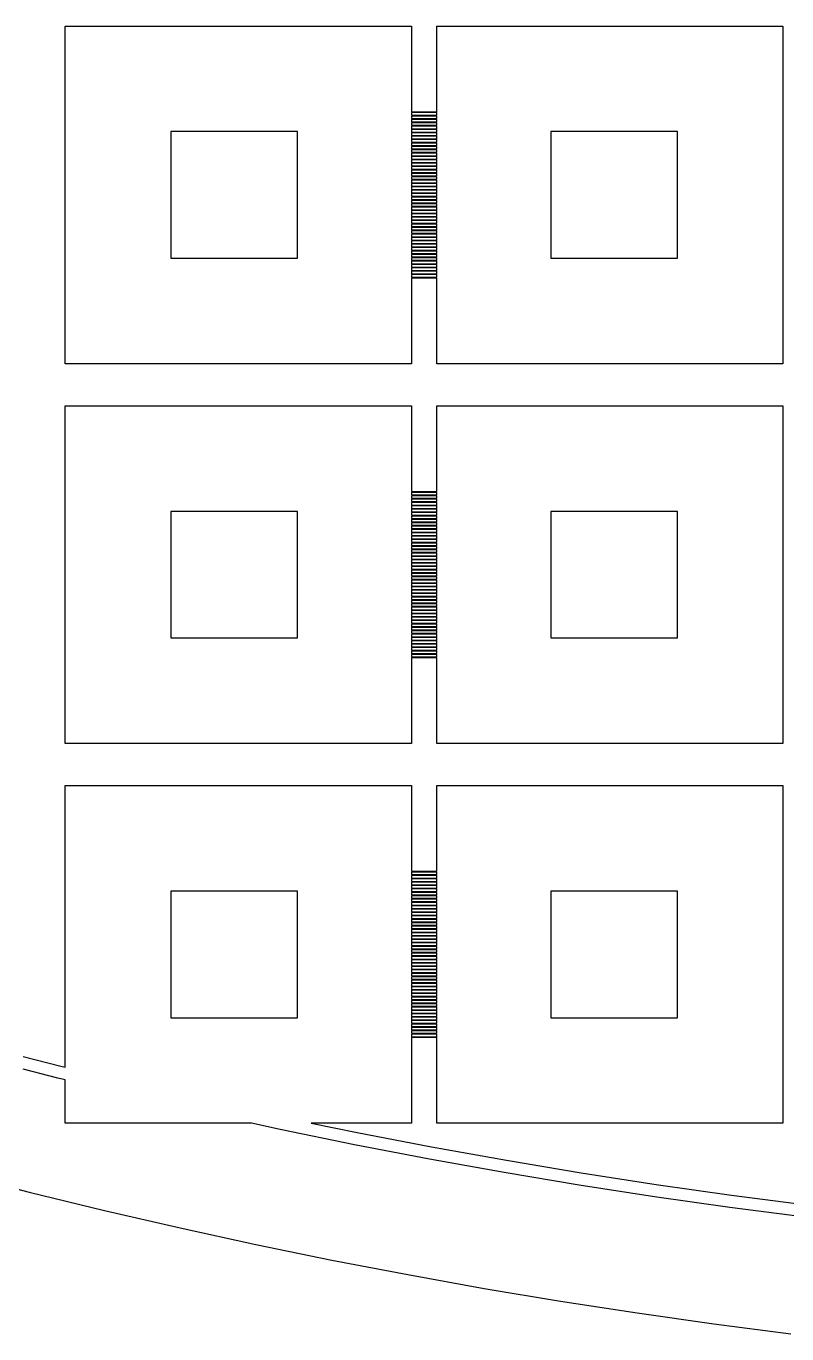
# Model space of a CAD drawing. Extents: x 40 to 187, y -3 to 150.
# Drawn here: x 91.82 to 101.03, y -2.3 to 13.55 of the extents above; entities that cross this region are included whole.
import ezdxf

# ---------------------------------------------------------------- set-up
doc = ezdxf.new("R2010")
doc.units = 0

msp = doc.modelspace()

# ---------------------------------------------------------------- linework, layer by layer
for p, q in [((92.2896, 9.459), (92.2896, 13.5494)), ((92.2896, 13.5494), (96.4823, 13.5494)), ((96.4823, 13.5494), (96.4823, 12.5115)), ((96.7891, 12.5115), (96.7891, 13.5494)), ((96.7891, 13.5494), (100.982, 13.5494)), ((100.982, 13.5494), (100.982, 9.459)), ((96.4823, 12.5115), (96.7891, 12.5115)), ((96.7891, 12.5013), (96.4823, 12.5013)), ((96.4823, 12.5013), (96.4823, 12.4706)), ((96.4823, 12.4706), (96.7891, 12.4706)), ((96.7891, 12.4604), (96.4823, 12.4604)), ((96.4823, 12.4604), (96.4823, 12.4297)), ((96.4823, 12.4297), (96.7891, 12.4297)), ((96.7891, 12.4195), (96.4823, 12.4195)), ((96.4823, 12.4195), (96.4823, 12.3888)), ((96.4823, 12.3888), (96.7891, 12.3888)), ((96.7891, 12.3786), (96.4823, 12.3786)), ((96.4823, 12.3786), (96.4823, 12.3479)), ((96.7891, 12.4706), (96.7891, 12.5013)), ((96.7891, 12.4297), (96.7891, 12.4604)), ((96.7891, 12.3888), (96.7891, 12.4195)), ((96.7891, 12.3479), (96.7891, 12.3786)), ((95.1018, 12.2712), (93.5679, 12.2712)), ((93.5679, 12.2712), (93.5679, 10.7373)), ((95.1018, 10.7373), (95.1018, 12.2712)), ((96.4823, 12.3479), (96.7891, 12.3479)), ((96.7891, 12.3376), (96.4823, 12.3376)), ((96.4823, 12.3376), (96.4823, 12.307)), ((96.4823, 12.307), (96.7891, 12.307)), ((96.7891, 12.2968), (96.4823, 12.2968)), ((96.4823, 12.2968), (96.4823, 12.2661)), ((96.4823, 12.2661), (96.7891, 12.2661)), ((96.7891, 12.2558), (96.4823, 12.2558)), ((96.4823, 12.2558), (96.4823, 12.2252)), ((96.4823, 12.2252), (96.7891, 12.2252)), ((96.7891, 12.2149), (96.4823, 12.2149)), ((96.4823, 12.2149), (96.4823, 12.1843)), ((96.7891, 12.307), (96.7891, 12.3376)), ((96.7891, 12.2661), (96.7891, 12.2968)), ((96.7891, 12.2252), (96.7891, 12.2558)), ((96.7891, 12.1843), (96.7891, 12.2149)), ((99.7035, 12.2712), (98.1696, 12.2712)), ((98.1696, 12.2712), (98.1696, 10.7373)), ((99.7035, 10.7373), (99.7035, 12.2712)), ((96.4823, 12.1843), (96.7891, 12.1843)), ((96.7891, 12.174), (96.4823, 12.174)), ((96.4823, 12.174), (96.4823, 12.1434)), ((96.4823, 12.1434), (96.7891, 12.1434)), ((96.7891, 12.1331), (96.4823, 12.1331)), ((96.4823, 12.1331), (96.4823, 12.1024)), ((96.4823, 12.1024), (96.7891, 12.1024)), ((96.7891, 12.0922), (96.4823, 12.0922)), ((96.4823, 12.0922), (96.4823, 12.0616)), ((96.4823, 12.0616), (96.7891, 12.0616)), ((96.7891, 12.0513), (96.4823, 12.0513)), ((96.4823, 12.0513), (96.4823, 12.0206)), ((96.7891, 12.1434), (96.7891, 12.174)), ((96.7891, 12.1024), (96.7891, 12.1331)), ((96.7891, 12.0616), (96.7891, 12.0922)), ((96.7891, 12.0206), (96.7891, 12.0513)), ((96.4823, 12.0206), (96.7891, 12.0206)), ((96.7891, 12.0104), (96.4823, 12.0104)), ((96.4823, 12.0104), (96.4823, 11.9798)), ((96.4823, 11.9798), (96.7891, 11.9798)), ((96.7891, 11.9695), (96.4823, 11.9695)), ((96.4823, 11.9695), (96.4823, 11.9388)), ((96.4823, 11.9388), (96.7891, 11.9388)), ((96.7891, 11.9286), (96.4823, 11.9286)), ((96.4823, 11.9286), (96.4823, 11.8979)), ((96.4823, 11.8979), (96.7891, 11.8979)), ((96.7891, 11.8877), (96.4823, 11.8877)), ((96.4823, 11.8877), (96.4823, 11.857)), ((96.7891, 11.9798), (96.7891, 12.0104)), ((96.7891, 11.9388), (96.7891, 11.9695)), ((96.7891, 11.8979), (96.7891, 11.9286)), ((96.7891, 11.857), (96.7891, 11.8877)), ((96.4823, 11.857), (96.7891, 11.857)), ((96.7891, 11.8468), (96.4823, 11.8468)), ((96.4823, 11.8468), (96.4823, 11.8161)), ((96.4823, 11.8161), (96.7891, 11.8161)), ((96.7891, 11.8059), (96.4823, 11.8059)), ((96.4823, 11.8059), (96.4823, 11.7752)), ((96.4823, 11.7752), (96.7891, 11.7752)), ((96.7891, 11.765), (96.4823, 11.765)), ((96.4823, 11.765), (96.4823, 11.7343)), ((96.4823, 11.7343), (96.7891, 11.7343)), ((96.7891, 11.8161), (96.7891, 11.8468)), ((96.7891, 11.7752), (96.7891, 11.8059)), ((96.7891, 11.7343), (96.7891, 11.765)), ((96.7891, 11.7241), (96.4823, 11.7241)), ((96.4823, 11.7241), (96.4823, 11.6934)), ((96.4823, 11.6934), (96.7891, 11.6934)), ((96.7891, 11.6832), (96.4823, 11.6832)), ((96.4823, 11.6832), (96.4823, 11.6525)), ((96.4823, 11.6525), (96.7891, 11.6525)), ((96.7891, 11.6423), (96.4823, 11.6423)), ((96.4823, 11.6423), (96.4823, 11.6116)), ((96.4823, 11.6116), (96.7891, 11.6116)), ((96.7891, 11.6014), (96.4823, 11.6014)), ((96.4823, 11.6014), (96.4823, 11.5707)), ((96.4823, 11.5707), (96.7891, 11.5707)), ((96.7891, 11.6934), (96.7891, 11.7241)), ((96.7891, 11.6525), (96.7891, 11.6832)), ((96.7891, 11.6116), (96.7891, 11.6423)), ((96.7891, 11.5707), (96.7891, 11.6014)), ((96.7891, 11.5605), (96.4823, 11.5605)), ((96.4823, 11.5605), (96.4823, 11.5298)), ((96.4823, 11.5298), (96.7891, 11.5298)), ((96.7891, 11.5196), (96.4823, 11.5196)), ((96.4823, 11.5196), (96.4823, 11.4889)), ((96.4823, 11.4889), (96.7891, 11.4889)), ((96.7891, 11.4787), (96.4823, 11.4787)), ((96.4823, 11.4787), (96.4823, 11.448)), ((96.4823, 11.448), (96.7891, 11.448)), ((96.7891, 11.4378), (96.4823, 11.4378)), ((96.4823, 11.4378), (96.4823, 11.4071)), ((96.7891, 11.5298), (96.7891, 11.5605)), ((96.7891, 11.4889), (96.7891, 11.5196)), ((96.7891, 11.448), (96.7891, 11.4787)), ((96.7891, 11.4071), (96.7891, 11.4378)), ((96.4823, 11.4071), (96.7891, 11.4071)), ((96.7891, 11.3969), (96.4823, 11.3969)), ((96.4823, 11.3969), (96.4823, 11.3662)), ((96.4823, 11.3662), (96.7891, 11.3662)), ((96.7891, 11.356), (96.4823, 11.356)), ((96.4823, 11.356), (96.4823, 11.3253)), ((96.4823, 11.3253), (96.7891, 11.3253)), ((96.7891, 11.3151), (96.4823, 11.3151)), ((96.4823, 11.3151), (96.4823, 11.2844)), ((96.4823, 11.2844), (96.7891, 11.2844)), ((96.7891, 11.2742), (96.4823, 11.2742)), ((96.4823, 11.2742), (96.4823, 11.2435)), ((96.7891, 11.3662), (96.7891, 11.3969)), ((96.7891, 11.3253), (96.7891, 11.356)), ((96.7891, 11.2844), (96.7891, 11.3151)), ((96.7891, 11.2435), (96.7891, 11.2742)), ((96.4823, 11.2435), (96.7891, 11.2435)), ((96.7891, 11.2333), (96.4823, 11.2333)), ((96.4823, 11.2333), (96.4823, 11.2026)), ((96.4823, 11.2026), (96.7891, 11.2026)), ((96.7891, 11.1924), (96.4823, 11.1924)), ((96.4823, 11.1924), (96.4823, 11.1617)), ((96.4823, 11.1617), (96.7891, 11.1617)), ((96.7891, 11.1515), (96.4823, 11.1515)), ((96.4823, 11.1515), (96.4823, 11.1208)), ((96.4823, 11.1208), (96.7891, 11.1208)), ((96.7891, 11.1105), (96.4823, 11.1105)), ((96.4823, 11.1105), (96.4823, 11.0799)), ((96.7891, 11.2026), (96.7891, 11.2333)), ((96.7891, 11.1617), (96.7891, 11.1924)), ((96.7891, 11.1208), (96.7891, 11.1515)), ((96.7891, 11.0799), (96.7891, 11.1105)), ((96.4823, 11.0799), (96.7891, 11.0799)), ((96.7891, 11.0697), (96.4823, 11.0697)), ((96.4823, 11.0697), (96.4823, 11.039)), ((96.4823, 11.039), (96.7891, 11.039)), ((96.7891, 11.0287), (96.4823, 11.0287)), ((96.4823, 11.0287), (96.4823, 10.9981)), ((96.4823, 10.9981), (96.7891, 10.9981)), ((96.7891, 10.9878), (96.4823, 10.9878)), ((96.4823, 10.9878), (96.4823, 10.9572)), ((96.4823, 10.9572), (96.7891, 10.9572)), ((96.7891, 10.9469), (96.4823, 10.9469)), ((96.4823, 10.9469), (96.4823, 10.9162)), ((96.7891, 11.039), (96.7891, 11.0697)), ((96.7891, 10.9981), (96.7891, 11.0287)), ((96.7891, 10.9572), (96.7891, 10.9878)), ((96.7891, 10.9162), (96.7891, 10.9469)), ((96.4823, 10.9162), (96.7891, 10.9162)), ((96.7891, 10.906), (96.4823, 10.906)), ((96.4823, 10.906), (96.4823, 10.8754)), ((96.4823, 10.8754), (96.7891, 10.8754)), ((96.7891, 10.8651), (96.4823, 10.8651)), ((96.4823, 10.8651), (96.4823, 10.8344)), ((96.4823, 10.8344), (96.7891, 10.8344)), ((96.7891, 10.8242), (96.4823, 10.8242)), ((96.4823, 10.8242), (96.4823, 10.7935)), ((96.4823, 10.7935), (96.7891, 10.7935)), ((96.7891, 10.7833), (96.4823, 10.7833)), ((96.4823, 10.7833), (96.4823, 10.7526)), ((96.7891, 10.8754), (96.7891, 10.906)), ((96.7891, 10.8344), (96.7891, 10.8651)), ((96.7891, 10.7935), (96.7891, 10.8242)), ((96.7891, 10.7526), (96.7891, 10.7833)), ((93.5679, 10.7373), (95.1018, 10.7373)), ((96.4823, 10.7526), (96.7891, 10.7526)), ((96.7891, 10.7424), (96.4823, 10.7424)), ((96.4823, 10.7424), (96.4823, 10.7117)), ((96.4823, 10.7117), (96.7891, 10.7117)), ((96.7891, 10.7015), (96.4823, 10.7015)), ((96.4823, 10.7015), (96.4823, 10.6708)), ((96.4823, 10.6708), (96.7891, 10.6708)), ((96.7891, 10.6606), (96.4823, 10.6606)), ((96.4823, 10.6606), (96.4823, 10.6299)), ((96.4823, 10.6299), (96.7891, 10.6299)), ((96.7891, 10.6197), (96.4823, 10.6197)), ((96.4823, 10.6197), (96.4823, 10.589)), ((96.7891, 10.7117), (96.7891, 10.7424)), ((96.7891, 10.6708), (96.7891, 10.7015)), ((96.7891, 10.6299), (96.7891, 10.6606)), ((96.7891, 10.589), (96.7891, 10.6197)), ((98.1696, 10.7373), (99.7035, 10.7373)), ((96.4823, 10.589), (96.7891, 10.589)), ((96.7891, 10.5788), (96.4823, 10.5788)), ((96.4823, 10.5788), (96.4823, 10.5481)), ((96.4823, 10.5481), (96.7891, 10.5481)), ((96.7891, 10.5379), (96.4823, 10.5379)), ((96.4823, 10.5379), (96.4823, 10.5072)), ((96.4823, 10.5072), (96.7891, 10.5072)), ((96.7891, 10.497), (96.4823, 10.497)), ((96.4823, 10.497), (96.4823, 9.459)), ((96.7891, 10.5481), (96.7891, 10.5788)), ((96.7891, 10.5072), (96.7891, 10.5379)), ((96.7891, 9.459), (96.7891, 10.497)), ((96.4823, 9.459), (92.2896, 9.459)), ((100.982, 9.459), (96.7891, 9.459)), ((92.2896, 4.8574), (92.2896, 8.9477)), ((92.2896, 8.9477), (96.4823, 8.9477)), ((96.4823, 8.9477), (96.4823, 7.9098)), ((96.7891, 7.9098), (96.7891, 8.9477)), ((96.7891, 8.9477), (100.982, 8.9477)), ((100.982, 8.9477), (100.982, 4.8574)), ((96.4823, 7.9098), (96.7891, 7.9098)), ((96.7891, 7.8996), (96.4823, 7.8996)), ((96.4823, 7.8996), (96.4823, 7.8689)), ((96.4823, 7.8689), (96.7891, 7.8689)), ((96.7891, 7.8587), (96.4823, 7.8587)), ((96.4823, 7.8587), (96.4823, 7.828)), ((96.4823, 7.828), (96.7891, 7.828)), ((96.7891, 7.8178), (96.4823, 7.8178)), ((96.4823, 7.8178), (96.4823, 7.7871)), ((96.4823, 7.7871), (96.7891, 7.7871)), ((96.7891, 7.7769), (96.4823, 7.7769)), ((96.4823, 7.7769), (96.4823, 7.7462)), ((96.7891, 7.8689), (96.7891, 7.8996)), ((96.7891, 7.828), (96.7891, 7.8587)), ((96.7891, 7.7871), (96.7891, 7.8178)), ((96.7891, 7.7462), (96.7891, 7.7769)), ((95.1018, 7.6695), (93.5679, 7.6695)), ((93.5679, 7.6695), (93.5679, 6.1356)), ((95.1018, 6.1356), (95.1018, 7.6695)), ((96.4823, 7.7462), (96.7891, 7.7462)), ((96.7891, 7.7359), (96.4823, 7.7359)), ((96.4823, 7.7359), (96.4823, 7.7053)), ((96.4823, 7.7053), (96.7891, 7.7053)), ((96.7891, 7.6951), (96.4823, 7.6951)), ((96.4823, 7.6951), (96.4823, 7.6644)), ((96.4823, 7.6644), (96.7891, 7.6644)), ((96.7891, 7.6541), (96.4823, 7.6541)), ((96.4823, 7.6541), (96.4823, 7.6235)), ((96.4823, 7.6235), (96.7891, 7.6235)), ((96.7891, 7.6132), (96.4823, 7.6132)), ((96.4823, 7.6132), (96.4823, 7.5826)), ((96.7891, 7.7053), (96.7891, 7.7359)), ((96.7891, 7.6644), (96.7891, 7.6951)), ((96.7891, 7.6235), (96.7891, 7.6541)), ((96.7891, 7.5826), (96.7891, 7.6132)), ((99.7035, 7.6695), (98.1696, 7.6695)), ((98.1696, 7.6695), (98.1696, 6.1356)), ((99.7035, 6.1356), (99.7035, 7.6695)), ((96.4823, 7.5826), (96.7891, 7.5826)), ((96.7891, 7.5723), (96.4823, 7.5723)), ((96.4823, 7.5723), (96.4823, 7.5417)), ((96.4823, 7.5417), (96.7891, 7.5417)), ((96.7891, 7.5314), (96.4823, 7.5314)), ((96.4823, 7.5314), (96.4823, 7.5008)), ((96.4823, 7.5008), (96.7891, 7.5008)), ((96.7891, 7.4905), (96.4823, 7.4905)), ((96.4823, 7.4905), (96.4823, 7.4599)), ((96.4823, 7.4599), (96.7891, 7.4599)), ((96.7891, 7.4496), (96.4823, 7.4496)), ((96.4823, 7.4496), (96.4823, 7.4189)), ((96.7891, 7.5417), (96.7891, 7.5723)), ((96.7891, 7.5008), (96.7891, 7.5314)), ((96.7891, 7.4599), (96.7891, 7.4905)), ((96.7891, 7.4189), (96.7891, 7.4496)), ((96.4823, 7.4189), (96.7891, 7.4189)), ((96.7891, 7.4087), (96.4823, 7.4087)), ((96.4823, 7.4087), (96.4823, 7.378)), ((96.4823, 7.378), (96.7891, 7.378)), ((96.7891, 7.3678), (96.4823, 7.3678)), ((96.4823, 7.3678), (96.4823, 7.3371)), ((96.4823, 7.3371), (96.7891, 7.3371)), ((96.7891, 7.3269), (96.4823, 7.3269)), ((96.4823, 7.3269), (96.4823, 7.2962)), ((96.4823, 7.2962), (96.7891, 7.2962)), ((96.7891, 7.378), (96.7891, 7.4087)), ((96.7891, 7.3371), (96.7891, 7.3678)), ((96.7891, 7.2962), (96.7891, 7.3269)), ((96.7891, 7.286), (96.4823, 7.286)), ((96.4823, 7.286), (96.4823, 7.2553)), ((96.4823, 7.2553), (96.7891, 7.2553)), ((96.7891, 7.2451), (96.4823, 7.2451)), ((96.4823, 7.2451), (96.4823, 7.2144)), ((96.4823, 7.2144), (96.7891, 7.2144)), ((96.7891, 7.2042), (96.4823, 7.2042)), ((96.4823, 7.2042), (96.4823, 7.1735)), ((96.4823, 7.1735), (96.7891, 7.1735)), ((96.7891, 7.1633), (96.4823, 7.1633)), ((96.4823, 7.1633), (96.4823, 7.1326)), ((96.4823, 7.1326), (96.7891, 7.1326)), ((96.7891, 7.2553), (96.7891, 7.286)), ((96.7891, 7.2144), (96.7891, 7.2451)), ((96.7891, 7.1735), (96.7891, 7.2042)), ((96.7891, 7.1326), (96.7891, 7.1633)), ((96.7891, 7.1224), (96.4823, 7.1224)), ((96.4823, 7.1224), (96.4823, 7.0917)), ((96.4823, 7.0917), (96.7891, 7.0917)), ((96.7891, 7.0815), (96.4823, 7.0815)), ((96.4823, 7.0815), (96.4823, 7.0508)), ((96.4823, 7.0508), (96.7891, 7.0508)), ((96.7891, 7.0406), (96.4823, 7.0406)), ((96.4823, 7.0406), (96.4823, 7.0099)), ((96.4823, 7.0099), (96.7891, 7.0099)), ((96.7891, 6.9997), (96.4823, 6.9997)), ((96.4823, 6.9997), (96.4823, 6.969)), ((96.7891, 7.0917), (96.7891, 7.1224)), ((96.7891, 7.0508), (96.7891, 7.0815)), ((96.7891, 7.0099), (96.7891, 7.0406)), ((96.7891, 6.969), (96.7891, 6.9997)), ((96.4823, 6.969), (96.7891, 6.969)), ((96.7891, 6.9588), (96.4823, 6.9588)), ((96.4823, 6.9588), (96.4823, 6.9281)), ((96.4823, 6.9281), (96.7891, 6.9281)), ((96.7891, 6.9179), (96.4823, 6.9179)), ((96.4823, 6.9179), (96.4823, 6.8872)), ((96.4823, 6.8872), (96.7891, 6.8872)), ((96.7891, 6.877), (96.4823, 6.877)), ((96.4823, 6.877), (96.4823, 6.8463)), ((96.4823, 6.8463), (96.7891, 6.8463)), ((96.7891, 6.8361), (96.4823, 6.8361)), ((96.4823, 6.8361), (96.4823, 6.8054)), ((96.7891, 6.9281), (96.7891, 6.9588)), ((96.7891, 6.8872), (96.7891, 6.9179)), ((96.7891, 6.8463), (96.7891, 6.877)), ((96.7891, 6.8054), (96.7891, 6.8361)), ((96.4823, 6.8054), (96.7891, 6.8054)), ((96.7891, 6.7952), (96.4823, 6.7952)), ((96.4823, 6.7952), (96.4823, 6.7645)), ((96.4823, 6.7645), (96.7891, 6.7645)), ((96.7891, 6.7543), (96.4823, 6.7543)), ((96.4823, 6.7543), (96.4823, 6.7236)), ((96.4823, 6.7236), (96.7891, 6.7236)), ((96.7891, 6.7134), (96.4823, 6.7134)), ((96.4823, 6.7134), (96.4823, 6.6827)), ((96.4823, 6.6827), (96.7891, 6.6827)), ((96.7891, 6.6725), (96.4823, 6.6725)), ((96.4823, 6.6725), (96.4823, 6.6418)), ((96.7891, 6.7645), (96.7891, 6.7952)), ((96.7891, 6.7236), (96.7891, 6.7543)), ((96.7891, 6.6827), (96.7891, 6.7134)), ((96.7891, 6.6418), (96.7891, 6.6725)), ((96.4823, 6.6418), (96.7891, 6.6418)), ((96.7891, 6.6316), (96.4823, 6.6316)), ((96.4823, 6.6316), (96.4823, 6.6009)), ((96.4823, 6.6009), (96.7891, 6.6009)), ((96.7891, 6.5907), (96.4823, 6.5907)), ((96.4823, 6.5907), (96.4823, 6.56)), ((96.4823, 6.56), (96.7891, 6.56)), ((96.7891, 6.5498), (96.4823, 6.5498)), ((96.4823, 6.5498), (96.4823, 6.5191)), ((96.4823, 6.5191), (96.7891, 6.5191)), ((96.7891, 6.5088), (96.4823, 6.5088)), ((96.4823, 6.5088), (96.4823, 6.4782)), ((96.7891, 6.6009), (96.7891, 6.6316)), ((96.7891, 6.56), (96.7891, 6.5907)), ((96.7891, 6.5191), (96.7891, 6.5498)), ((96.7891, 6.4782), (96.7891, 6.5088)), ((96.4823, 6.4782), (96.7891, 6.4782)), ((96.7891, 6.468), (96.4823, 6.468)), ((96.4823, 6.468), (96.4823, 6.4373)), ((96.4823, 6.4373), (96.7891, 6.4373)), ((96.7891, 6.427), (96.4823, 6.427)), ((96.4823, 6.427), (96.4823, 6.3964)), ((96.4823, 6.3964), (96.7891, 6.3964)), ((96.7891, 6.3861), (96.4823, 6.3861)), ((96.4823, 6.3861), (96.4823, 6.3555)), ((96.4823, 6.3555), (96.7891, 6.3555)), ((96.7891, 6.3452), (96.4823, 6.3452)), ((96.4823, 6.3452), (96.4823, 6.3145)), ((96.7891, 6.4373), (96.7891, 6.468)), ((96.7891, 6.3964), (96.7891, 6.427)), ((96.7891, 6.3555), (96.7891, 6.3861)), ((96.7891, 6.3145), (96.7891, 6.3452)), ((96.4823, 6.3145), (96.7891, 6.3145)), ((96.7891, 6.3043), (96.4823, 6.3043)), ((96.4823, 6.3043), (96.4823, 6.2736)), ((96.4823, 6.2736), (96.7891, 6.2736)), ((96.7891, 6.2634), (96.4823, 6.2634)), ((96.4823, 6.2634), (96.4823, 6.2327)), ((96.4823, 6.2327), (96.7891, 6.2327)), ((96.7891, 6.2225), (96.4823, 6.2225)), ((96.4823, 6.2225), (96.4823, 6.1918)), ((96.4823, 6.1918), (96.7891, 6.1918)), ((96.7891, 6.1816), (96.4823, 6.1816)), ((96.4823, 6.1816), (96.4823, 6.1509)), ((96.7891, 6.2736), (96.7891, 6.3043)), ((96.7891, 6.2327), (96.7891, 6.2634)), ((96.7891, 6.1918), (96.7891, 6.2225)), ((96.7891, 6.1509), (96.7891, 6.1816)), ((93.5679, 6.1356), (95.1018, 6.1356)), ((96.4823, 6.1509), (96.7891, 6.1509)), ((96.7891, 6.1407), (96.4823, 6.1407)), ((96.4823, 6.1407), (96.4823, 6.11)), ((96.4823, 6.11), (96.7891, 6.11)), ((96.7891, 6.0998), (96.4823, 6.0998)), ((96.4823, 6.0998), (96.4823, 6.0691)), ((96.4823, 6.0691), (96.7891, 6.0691)), ((96.7891, 6.0589), (96.4823, 6.0589)), ((96.4823, 6.0589), (96.4823, 6.0282)), ((96.4823, 6.0282), (96.7891, 6.0282)), ((96.7891, 6.11), (96.7891, 6.1407)), ((96.7891, 6.0691), (96.7891, 6.0998)), ((96.7891, 6.0282), (96.7891, 6.0589)), ((98.1696, 6.1356), (99.7035, 6.1356)), ((96.7891, 6.018), (96.4823, 6.018)), ((96.4823, 6.018), (96.4823, 5.9873)), ((96.4823, 5.9873), (96.7891, 5.9873)), ((96.7891, 5.9771), (96.4823, 5.9771)), ((96.4823, 5.9771), (96.4823, 5.9464)), ((96.4823, 5.9464), (96.7891, 5.9464)), ((96.7891, 5.9362), (96.4823, 5.9362)), ((96.4823, 5.9362), (96.4823, 5.9055)), ((96.4823, 5.9055), (96.7891, 5.9055)), ((96.7891, 5.8953), (96.4823, 5.8953)), ((96.4823, 5.8953), (96.4823, 4.8574)), ((96.7891, 5.9873), (96.7891, 6.018)), ((96.7891, 5.9464), (96.7891, 5.9771)), ((96.7891, 5.9055), (96.7891, 5.9362)), ((96.7891, 4.8574), (96.7891, 5.8953)), ((96.4823, 4.8574), (92.2896, 4.8574)), ((100.982, 4.8574), (96.7891, 4.8574)), ((92.2896, 0.9344), (92.2896, 4.346)), ((92.2896, 4.346), (96.4823, 4.346)), ((96.4823, 4.346), (96.4823, 3.3081)), ((96.7891, 3.3081), (96.7891, 4.346)), ((96.7891, 4.346), (100.982, 4.346)), ((100.982, 4.346), (100.982, 0.2556)), ((96.4823, 3.3081), (96.7891, 3.3081)), ((96.7891, 3.2979), (96.4823, 3.2979)), ((96.4823, 3.2979), (96.4823, 3.2672)), ((96.4823, 3.2672), (96.7891, 3.2672)), ((96.7891, 3.257), (96.4823, 3.257)), ((96.4823, 3.257), (96.4823, 3.2263)), ((96.4823, 3.2263), (96.7891, 3.2263)), ((96.7891, 3.2161), (96.4823, 3.2161)), ((96.4823, 3.2161), (96.4823, 3.1854)), ((96.4823, 3.1854), (96.7891, 3.1854)), ((96.7891, 3.1752), (96.4823, 3.1752)), ((96.4823, 3.1752), (96.4823, 3.1445)), ((96.7891, 3.2672), (96.7891, 3.2979)), ((96.7891, 3.2263), (96.7891, 3.257)), ((96.7891, 3.1854), (96.7891, 3.2161)), ((96.7891, 3.1445), (96.7891, 3.1752)), ((95.1018, 3.0678), (93.5679, 3.0678)), ((93.5679, 3.0678), (93.5679, 1.5339)), ((95.1018, 1.5339), (95.1018, 3.0678)), ((96.4823, 3.1445), (96.7891, 3.1445)), ((96.7891, 3.1343), (96.4823, 3.1343)), ((96.4823, 3.1343), (96.4823, 3.1036)), ((96.4823, 3.1036), (96.7891, 3.1036)), ((96.7891, 3.0934), (96.4823, 3.0934)), ((96.4823, 3.0934), (96.4823, 3.0627)), ((96.4823, 3.0627), (96.7891, 3.0627)), ((96.7891, 3.0524), (96.4823, 3.0524)), ((96.4823, 3.0524), (96.4823, 3.0218)), ((96.4823, 3.0218), (96.7891, 3.0218)), ((96.7891, 3.0115), (96.4823, 3.0115)), ((96.4823, 3.0115), (96.4823, 2.9809)), ((96.7891, 3.1036), (96.7891, 3.1343)), ((96.7891, 3.0627), (96.7891, 3.0934)), ((96.7891, 3.0218), (96.7891, 3.0524)), ((96.7891, 2.9809), (96.7891, 3.0115)), ((99.7035, 3.0678), (98.1696, 3.0678)), ((98.1696, 3.0678), (98.1696, 1.5339)), ((99.7035, 1.5339), (99.7035, 3.0678)), ((96.4823, 2.9809), (96.7891, 2.9809)), ((96.7891, 2.9706), (96.4823, 2.9706)), ((96.4823, 2.9706), (96.4823, 2.94)), ((96.4823, 2.94), (96.7891, 2.94)), ((96.7891, 2.9297), (96.4823, 2.9297)), ((96.4823, 2.9297), (96.4823, 2.899)), ((96.4823, 2.899), (96.7891, 2.899)), ((96.7891, 2.8888), (96.4823, 2.8888)), ((96.4823, 2.8888), (96.4823, 2.8582)), ((96.4823, 2.8582), (96.7891, 2.8582)), ((96.7891, 2.94), (96.7891, 2.9706)), ((96.7891, 2.899), (96.7891, 2.9297)), ((96.7891, 2.8582), (96.7891, 2.8888)), ((96.7891, 2.8479), (96.4823, 2.8479)), ((96.4823, 2.8479), (96.4823, 2.8173)), ((96.4823, 2.8173), (96.7891, 2.8173)), ((96.7891, 2.807), (96.4823, 2.807)), ((96.4823, 2.807), (96.4823, 2.7763)), ((96.4823, 2.7763), (96.7891, 2.7763)), ((96.7891, 2.7661), (96.4823, 2.7661)), ((96.4823, 2.7661), (96.4823, 2.7354)), ((96.4823, 2.7354), (96.7891, 2.7354)), ((96.7891, 2.7252), (96.4823, 2.7252)), ((96.4823, 2.7252), (96.4823, 2.6945)), ((96.4823, 2.6945), (96.7891, 2.6945)), ((96.7891, 2.8173), (96.7891, 2.8479)), ((96.7891, 2.7763), (96.7891, 2.807)), ((96.7891, 2.7354), (96.7891, 2.7661)), ((96.7891, 2.6945), (96.7891, 2.7252)), ((96.7891, 2.6843), (96.4823, 2.6843)), ((96.4823, 2.6843), (96.4823, 2.6536)), ((96.4823, 2.6536), (96.7891, 2.6536)), ((96.7891, 2.6434), (96.4823, 2.6434)), ((96.4823, 2.6434), (96.4823, 2.6127)), ((96.4823, 2.6127), (96.7891, 2.6127)), ((96.7891, 2.6025), (96.4823, 2.6025)), ((96.4823, 2.6025), (96.4823, 2.5718)), ((96.4823, 2.5718), (96.7891, 2.5718)), ((96.7891, 2.5616), (96.4823, 2.5616)), ((96.4823, 2.5616), (96.4823, 2.5309)), ((96.7891, 2.6536), (96.7891, 2.6843)), ((96.7891, 2.6127), (96.7891, 2.6434)), ((96.7891, 2.5718), (96.7891, 2.6025)), ((96.7891, 2.5309), (96.7891, 2.5616)), ((96.4823, 2.5309), (96.7891, 2.5309)), ((96.7891, 2.5207), (96.4823, 2.5207)), ((96.4823, 2.5207), (96.4823, 2.49)), ((96.4823, 2.49), (96.7891, 2.49)), ((96.7891, 2.4798), (96.4823, 2.4798)), ((96.4823, 2.4798), (96.4823, 2.4491)), ((96.4823, 2.4491), (96.7891, 2.4491)), ((96.7891, 2.4389), (96.4823, 2.4389)), ((96.4823, 2.4389), (96.4823, 2.4082)), ((96.4823, 2.4082), (96.7891, 2.4082)), ((96.7891, 2.398), (96.4823, 2.398)), ((96.4823, 2.398), (96.4823, 2.3673)), ((96.7891, 2.49), (96.7891, 2.5207)), ((96.7891, 2.4491), (96.7891, 2.4798)), ((96.7891, 2.4082), (96.7891, 2.4389)), ((96.7891, 2.3673), (96.7891, 2.398)), ((96.4823, 2.3673), (96.7891, 2.3673)), ((96.7891, 2.3571), (96.4823, 2.3571)), ((96.4823, 2.3571), (96.4823, 2.3264)), ((96.4823, 2.3264), (96.7891, 2.3264)), ((96.7891, 2.3162), (96.4823, 2.3162)), ((96.4823, 2.3162), (96.4823, 2.2855)), ((96.4823, 2.2855), (96.7891, 2.2855)), ((96.7891, 2.2753), (96.4823, 2.2753)), ((96.4823, 2.2753), (96.4823, 2.2446)), ((96.4823, 2.2446), (96.7891, 2.2446)), ((96.7891, 2.2344), (96.4823, 2.2344)), ((96.4823, 2.2344), (96.4823, 2.2037)), ((96.7891, 2.3264), (96.7891, 2.3571)), ((96.7891, 2.2855), (96.7891, 2.3162)), ((96.7891, 2.2446), (96.7891, 2.2753)), ((96.7891, 2.2037), (96.7891, 2.2344)), ((96.4823, 2.2037), (96.7891, 2.2037)), ((96.7891, 2.1935), (96.4823, 2.1935)), ((96.4823, 2.1935), (96.4823, 2.1628)), ((96.4823, 2.1628), (96.7891, 2.1628)), ((96.7891, 2.1526), (96.4823, 2.1526)), ((96.4823, 2.1526), (96.4823, 2.1219)), ((96.4823, 2.1219), (96.7891, 2.1219)), ((96.7891, 2.1117), (96.4823, 2.1117)), ((96.4823, 2.1117), (96.4823, 2.081)), ((96.4823, 2.081), (96.7891, 2.081)), ((96.7891, 2.0708), (96.4823, 2.0708)), ((96.4823, 2.0708), (96.4823, 2.0401)), ((96.7891, 2.1628), (96.7891, 2.1935)), ((96.7891, 2.1219), (96.7891, 2.1526)), ((96.7891, 2.081), (96.7891, 2.1117)), ((96.7891, 2.0401), (96.7891, 2.0708)), ((96.4823, 2.0401), (96.7891, 2.0401)), ((96.7891, 2.0299), (96.4823, 2.0299)), ((96.4823, 2.0299), (96.4823, 1.9992)), ((96.4823, 1.9992), (96.7891, 1.9992)), ((96.7891, 1.9889), (96.4823, 1.9889)), ((96.4823, 1.9889), (96.4823, 1.9583)), ((96.4823, 1.9583), (96.7891, 1.9583)), ((96.7891, 1.9481), (96.4823, 1.9481)), ((96.4823, 1.9481), (96.4823, 1.9174)), ((96.4823, 1.9174), (96.7891, 1.9174)), ((96.7891, 1.9071), (96.4823, 1.9071)), ((96.4823, 1.9071), (96.4823, 1.8765)), ((96.7891, 1.9992), (96.7891, 2.0299)), ((96.7891, 1.9583), (96.7891, 1.9889)), ((96.7891, 1.9174), (96.7891, 1.9481)), ((96.7891, 1.8765), (96.7891, 1.9071)), ((96.4823, 1.8765), (96.7891, 1.8765)), ((96.7891, 1.8663), (96.4823, 1.8663)), ((96.4823, 1.8663), (96.4823, 1.8356)), ((96.4823, 1.8356), (96.7891, 1.8356)), ((96.7891, 1.8253), (96.4823, 1.8253)), ((96.4823, 1.8253), (96.4823, 1.7947)), ((96.4823, 1.7947), (96.7891, 1.7947)), ((96.7891, 1.7844), (96.4823, 1.7844)), ((96.4823, 1.7844), (96.4823, 1.7538)), ((96.4823, 1.7538), (96.7891, 1.7538)), ((96.7891, 1.7435), (96.4823, 1.7435)), ((96.4823, 1.7435), (96.4823, 1.7128)), ((96.7891, 1.8356), (96.7891, 1.8663)), ((96.7891, 1.7947), (96.7891, 1.8253)), ((96.7891, 1.7538), (96.7891, 1.7844)), ((96.7891, 1.7128), (96.7891, 1.7435)), ((96.4823, 1.7128), (96.7891, 1.7128)), ((96.7891, 1.7026), (96.4823, 1.7026)), ((96.4823, 1.7026), (96.4823, 1.672)), ((96.4823, 1.672), (96.7891, 1.672)), ((96.7891, 1.6617), (96.4823, 1.6617)), ((96.4823, 1.6617), (96.4823, 1.631)), ((96.4823, 1.631), (96.7891, 1.631)), ((96.7891, 1.6208), (96.4823, 1.6208)), ((96.4823, 1.6208), (96.4823, 1.5901)), ((96.4823, 1.5901), (96.7891, 1.5901)), ((96.7891, 1.672), (96.7891, 1.7026)), ((96.7891, 1.631), (96.7891, 1.6617)), ((96.7891, 1.5901), (96.7891, 1.6208)), ((93.5679, 1.5339), (95.1018, 1.5339)), ((96.7891, 1.5799), (96.4823, 1.5799)), ((96.4823, 1.5799), (96.4823, 1.5492)), ((96.4823, 1.5492), (96.7891, 1.5492)), ((96.7891, 1.539), (96.4823, 1.539)), ((96.4823, 1.539), (96.4823, 1.5083)), ((96.4823, 1.5083), (96.7891, 1.5083)), ((96.7891, 1.4981), (96.4823, 1.4981)), ((96.4823, 1.4981), (96.4823, 1.4674)), ((96.4823, 1.4674), (96.7891, 1.4674)), ((96.7891, 1.4572), (96.4823, 1.4572)), ((96.4823, 1.4572), (96.4823, 1.4265)), ((96.4823, 1.4265), (96.7891, 1.4265)), ((96.7891, 1.5492), (96.7891, 1.5799)), ((96.7891, 1.5083), (96.7891, 1.539)), ((96.7891, 1.4674), (96.7891, 1.4981)), ((96.7891, 1.4265), (96.7891, 1.4572)), ((98.1696, 1.5339), (99.7035, 1.5339)), ((96.7891, 1.4163), (96.4823, 1.4163)), ((96.4823, 1.4163), (96.4823, 1.3856)), ((96.4823, 1.3856), (96.7891, 1.3856)), ((96.7891, 1.3754), (96.4823, 1.3754)), ((96.4823, 1.3754), (96.4823, 1.3447)), ((96.4823, 1.3447), (96.7891, 1.3447)), ((96.7891, 1.3345), (96.4823, 1.3345)), ((96.4823, 1.3345), (96.4823, 1.3038)), ((96.4823, 1.3038), (96.7891, 1.3038)), ((96.7891, 1.2936), (96.4823, 1.2936)), ((96.4823, 1.2936), (96.4823, 0.2556)), ((96.7891, 1.3856), (96.7891, 1.4163)), ((96.7891, 1.3447), (96.7891, 1.3754)), ((96.7891, 1.3038), (96.7891, 1.3345)), ((96.7891, 0.2556), (96.7891, 1.2936)), ((91.7783, 1.0651), (92.2355, 0.9476)), ((92.1991, 0.8021), (91.7783, 0.9102)), ((92.2896, 0.78), (92.1991, 0.8021)), ((92.2355, 0.9476), (92.2896, 0.9344)), ((92.2896, 0.2556), (92.2896, 0.78)), ((94.5452, 0.2556), (92.2896, 0.2556)), ((94.8919, 0.18), (94.5452, 0.2556)), ((95.7944, -0.0052), (94.8919, 0.18)), ((96.4823, 0.2556), (95.2694, 0.2556)), ((95.2694, 0.2556), (95.8237, 0.1419)), ((100.982, 0.2556), (96.7891, 0.2556)), ((95.8237, 0.1419), (96.7265, -0.032)), ((96.6991, -0.1794), (95.7944, -0.0052)), ((96.7265, -0.032), (97.6315, -0.1947)), ((97.6058, -0.3425), (96.6991, -0.1794)), ((97.6315, -0.1947), (98.5384, -0.3463)), ((90.9436, -0.3465), (91.8528, -0.5802)), ((98.5145, -0.4944), (97.6058, -0.3425)), ((98.5384, -0.3463), (99.447, -0.4868)), ((91.8528, -0.5802), (92.7649, -0.8027)), ((99.425, -0.6352), (98.5145, -0.4944)), ((99.447, -0.4868), (100.357, -0.6162)), ((100.357, -0.6162), (101.269, -0.7343)), ((100.337, -0.7648), (99.425, -0.6352)), ((101.251, -0.8832), (100.337, -0.7648)), ((92.7649, -0.8027), (93.6796, -1.014)), ((93.6796, -1.014), (94.5968, -1.2141)), ((94.5968, -1.2141), (95.5164, -1.4029)), ((95.5164, -1.4029), (96.4382, -1.5803)), ((96.4382, -1.5803), (97.3622, -1.7465)), ((97.3622, -1.7465), (98.2882, -1.9013)), ((98.2882, -1.9013), (99.2159, -2.0448)), ((99.2159, -2.0448), (100.145, -2.1768)), ((100.145, -2.1768), (101.076, -2.2975))]:
    msp.add_line(p, q)

doc.saveas('drawing.dxf')
